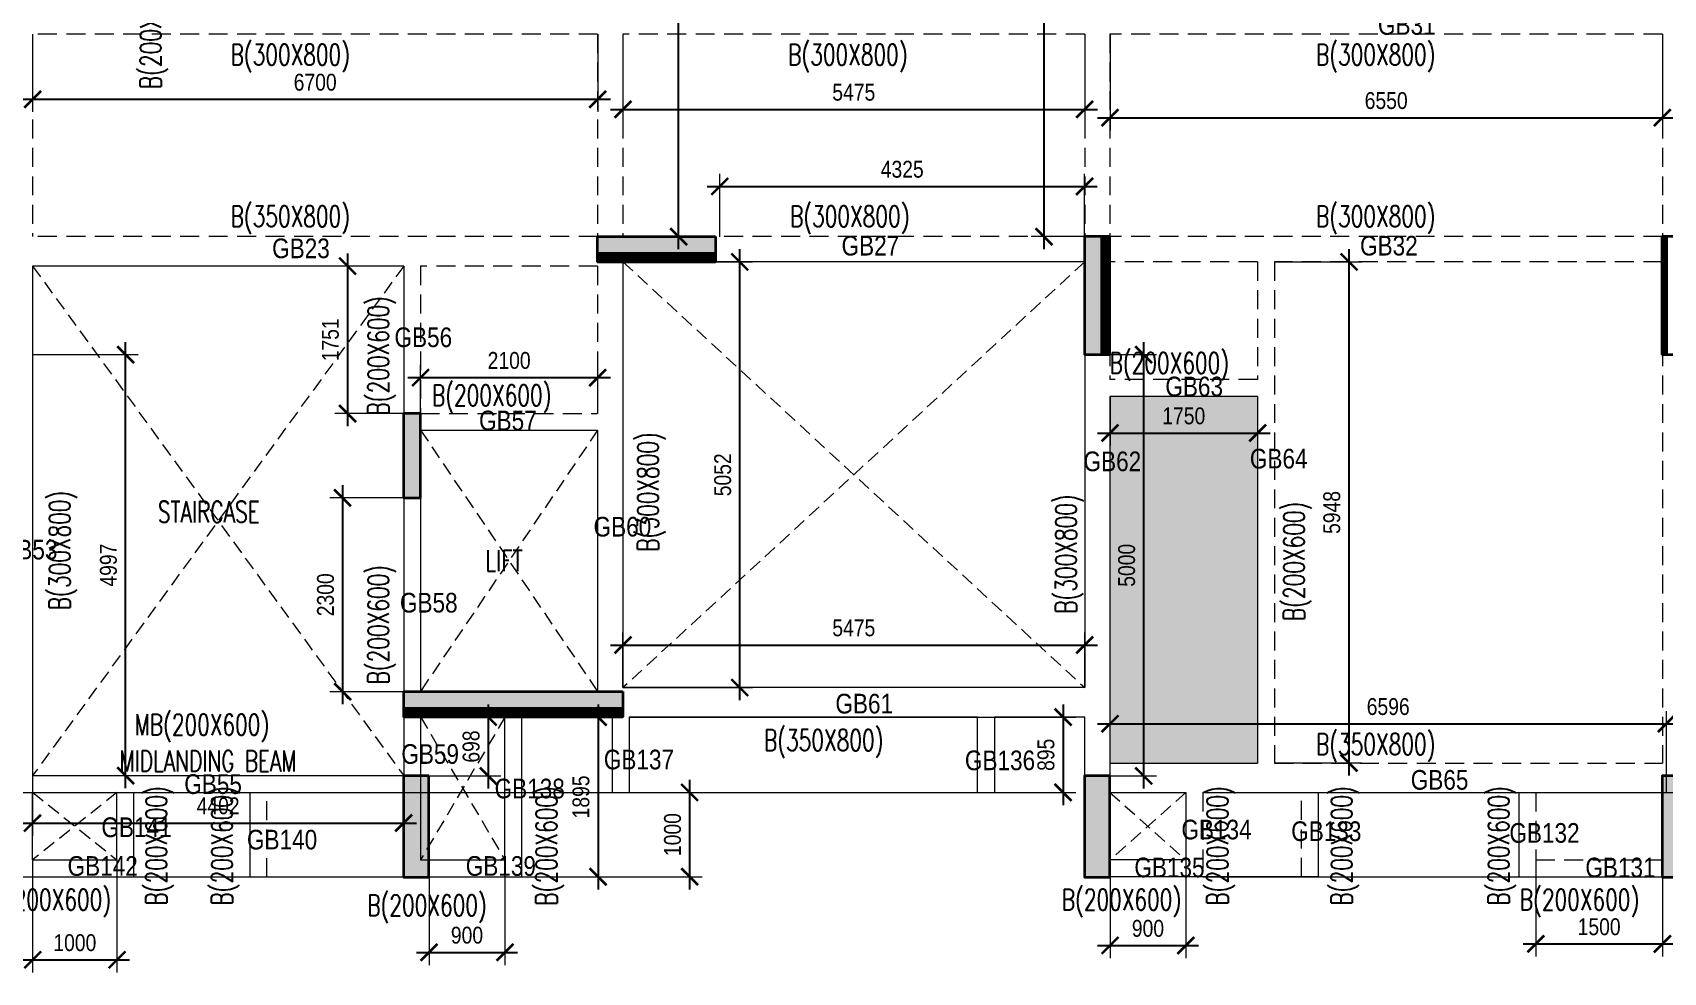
# Model space of a CAD drawing. Header units: millimetres. Extents: x -76 to 54602, y -47 to 25665.
# Drawn here: x 15864 to 35202, y 5029 to 16183 of the extents above; entities that cross this region are included whole.
import ezdxf

# ---------------------------------------------------------------- set-up
doc = ezdxf.new("R2010")
doc.units = ezdxf.units.MM
doc.linetypes.add('DASHED', pattern=[0.75, 0.5, -0.25])
doc.linetypes.add('HIDDEN', pattern=[9.525, 6.35, -3.175])
doc.layers.get('Defpoints').update_dxf_attribs({"color": 1})
for name, color, linetype, lineweight in [('S-BEAM-IDEN', 2, 'Continuous', 9), ('S-COL HATCH', 8, 'Continuous', 35), ('S-COLS', 6, 'Continuous', 35), ('S-SUNKEN HATCH', 9, 'Continuous', 35), ('S_FRAMES', 4, 'Continuous', 9), ('STR-CUTOUT', 1, 'Continuous', 13)]:
    doc.layers.add(name, color=color, linetype=linetype, lineweight=lineweight)
doc.styles.add('Dim.s & Anno.(Misc.)', font='ARIALN.TTF')
doc.styles.add('ROMANS', font='romans.shx', dxfattribs={"width": 0.75})
doc.dimstyles.new('A-GFC-100', dxfattribs={"dimscale": 100, "dimtxt": 2, "dimasz": 2, "dimexe": 1.5, "dimexo": 0, "dimgap": 1, "dimtad": 1, "dimdec": 0, "dimdsep": 46, "dimtxsty": 'Dim.s & Anno.(Misc.)', "dimblk": 'ARCHTICK', "dimcen": 0, "dimdle": 1.5, "dimclrd": 256, "dimclre": 8, "dimclrt": 6, "dimazin": 2, "dimtfac": 1, "dimtdec": 0, "dimtix": 1, "dimtmove": 2, "dimatfit": 3, "dimfxl": 1, "dimtolj": 1, "dimlwd": -1, "dimlwe": 9, "dimarcsym": 0})

# ---------------------------------------------------------------- blocks, each defined once
blk = doc.blocks.new('A$C16acb9dc')
at = {"layer": 'S-COL HATCH'}
h = blk.add_hatch(color=8, dxfattribs=at)
h.dxf.hatch_style = 1
h.paths.add_polyline_path([(20800, 7600), (20800, 7400), (22200, 7400), (22200, 7600)])
h = blk.add_hatch(color=8, dxfattribs=at)
h.dxf.hatch_style = 1
h.paths.add_polyline_path([(26775, 7600), (26575, 7600), (26575, 6200), (26775, 6200)])
h = blk.add_hatch(dxfattribs=at)
h.set_pattern_fill('ANSI31', color=8, scale=8)
h.set_pattern_definition([(45, (-512258.491, 51529.878), (-17.9605122, 17.9605122), [])])
h.paths.add_polyline_path([(26775, 6200), (26875, 6200), (26875, 7600), (26775, 7600)])
h = blk.add_hatch(dxfattribs=at)
h.set_pattern_fill('ANSI31', color=8, scale=8)
h.set_pattern_definition([(45, (-505925.804, 51529.878), (-17.9605122, 17.9605122), [])])
h.paths.add_polyline_path([(33426, 6200), (33476, 6200), (33476, 7600), (33426, 7600)])
h = blk.add_hatch(dxfattribs=at)
h.set_pattern_fill('ANSI31', color=8, scale=8, angle=-90)
h.set_pattern_definition([(315, (66129.657, 547224.291), (17.9605122, 17.9605122), [])])
h.paths.add_polyline_path([(20800, 7400), (20800, 7300), (22200, 7300), (22200, 7400)])
h = blk.add_hatch(color=8, dxfattribs=at)
h.dxf.hatch_style = 1
h.paths.add_polyline_path([(18701, 5500), (18501, 5500), (18501, 4500), (18701, 4500)])
h = blk.add_hatch(color=8, dxfattribs=at)
h.dxf.hatch_style = 1
h.paths.add_polyline_path([(18502, 2200), (18502, 2000), (21101, 2000), (21101, 2200)])
h = blk.add_hatch(dxfattribs=at)
h.set_pattern_fill('ANSI31', color=8, scale=8, angle=-90)
h.set_pattern_definition([(315, (63831.204, 541823.95), (17.9605122, 17.9605122), [])])
h.paths.add_polyline_path([(18501, 2000), (18501, 1900), (21101, 1900), (21101, 2000)])
h = blk.add_hatch(color=8, dxfattribs=at)
h.dxf.hatch_style = 1
h.paths.add_polyline_path([(18801, 1200), (18501, 1200), (18501, 0), (18801, 0)])
h = blk.add_hatch(color=8, dxfattribs=at)
h.dxf.hatch_style = 1
h.paths.add_polyline_path([(26875, 1200), (26575, 1200), (26575, 0), (26875, 0)])
h = blk.add_hatch(color=8, dxfattribs=at)
h.dxf.hatch_style = 1
h.paths.add_polyline_path([(33726, 1200), (33426, 1200), (33426, 0), (33726, 0)])
at = {"layer": 'S-COLS'}
for points in [[(22200, 7600), (22200, 7300), (20800, 7300), (20800, 7600)], [(26875, 7600), (26575, 7600), (26575, 6200), (26875, 6200)], [(26875, 7600), (26775, 7600), (26775, 6200), (26875, 6200)], [(33726, 7600), (33426, 7600), (33426, 6200), (33726, 6200)], [(33426, 7600), (33476, 7600), (33476, 6200), (33426, 6200)], [(22200, 7300), (22200, 7400), (20800, 7400), (20800, 7300)], [(18701, 5500), (18501, 5500), (18501, 4500), (18701, 4500)], [(21101, 2200), (21101, 1900), (18502, 1900), (18502, 2200)], [(21101, 1900), (21101, 2000), (18501, 2000), (18501, 1900)], [(18801, 1200), (18501, 1200), (18501, 0), (18801, 0)], [(26875, 1200), (26575, 1200), (26575, 0), (26875, 0)], [(33726, 1200), (33426, 1200), (33426, 0), (33726, 0)]]:
    blk.add_lwpolyline(points, close=True, dxfattribs=at)
blk = doc.blocks.new('_ArchTick')
at = {"color": 0, "linetype": 'ByBlock', "const_width": 0.15}
blk.add_lwpolyline([(-0.5, -0.5), (0.5, 0.5)], dxfattribs=at)
blk = doc.blocks.new('*D228')
at = {"color": 8, "lineweight": 9, "transparency": 16777216}
for p, q in [((15865, 16164), (15865, 15241)), ((22565, 16164), (22565, 15241))]:
    blk.add_line(p, q, dxfattribs=at)
at = {"transparency": 16777216}
blk.add_line((15715, 15391), (22715, 15391), dxfattribs=at)
at = {"layer": 'Defpoints', "color": 0, "transparency": 16777216}
for p in [(15865, 16164), (22565, 16164), (22565, 15391)]:
    blk.add_point(p, dxfattribs=at)
at = {"transparency": 16777216, "xscale": 200, "yscale": 200, "zscale": 200, "rotation": 180}
blk.add_blockref('_ArchTick', (15865, 15391), dxfattribs=at)
at = {"transparency": 16777216, "xscale": 200, "yscale": 200, "zscale": 200}
blk.add_blockref('_ArchTick', (22565, 15391), dxfattribs=at)
at = {"color": 6, "transparency": 16777216, "insert": (19215, 15593), "char_height": 200, "attachment_point": 5, "style": 'Dim.s & Anno.(Misc.)'}
blk.add_mtext('\\A1;6700', dxfattribs=at)
blk = doc.blocks.new('*D158')
at = {"transparency": 16777216}
blk.add_line((23525, 13612), (23525, 22112), dxfattribs=at)
at = {"color": 8, "lineweight": 9, "transparency": 16777216}
for p, q in [((22863, 21962), (23675, 21962)), ((22865, 13762), (23675, 13762))]:
    blk.add_line(p, q, dxfattribs=at)
at = {"layer": 'Defpoints', "color": 0, "transparency": 16777216}
for p in [(22863, 21962), (23525, 21962), (22865, 13762)]:
    blk.add_point(p, dxfattribs=at)
at = {"transparency": 16777216, "xscale": 200, "yscale": 200, "zscale": 200}
for p, rotation in [((23525, 21962), 90), ((23525, 13762), 270)]:
    blk.add_blockref('_ArchTick', p, dxfattribs=dict(at, rotation=rotation))
at = {"color": 6, "transparency": 16777216, "insert": (23323, 17862), "char_height": 200, "attachment_point": 5, "rotation": 90, "style": 'Dim.s & Anno.(Misc.)'}
blk.add_mtext('\\A1;8199', dxfattribs=at)
blk = doc.blocks.new('*D160')
at = {"transparency": 16777216}
blk.add_line((27857, 22112), (27857, 13612), dxfattribs=at)
at = {"color": 8, "lineweight": 9, "transparency": 16777216}
for p, q in [((28340, 21962), (27707, 21962)), ((28340, 13762), (27707, 13762))]:
    blk.add_line(p, q, dxfattribs=at)
at = {"layer": 'Defpoints', "color": 0, "transparency": 16777216}
for p in [(28340, 21962), (27857, 13762), (28340, 13762)]:
    blk.add_point(p, dxfattribs=at)
at = {"transparency": 16777216, "xscale": 200, "yscale": 200, "zscale": 200}
for p, rotation in [((27857, 21962), 90), ((27857, 13762), 270)]:
    blk.add_blockref('_ArchTick', p, dxfattribs=dict(at, rotation=rotation))
at = {"color": 6, "transparency": 16777216, "insert": (27655, 17862), "char_height": 200, "attachment_point": 5, "rotation": 90, "style": 'Dim.s & Anno.(Misc.)'}
blk.add_mtext('\\A1;8199', dxfattribs=at)
blk = doc.blocks.new('*D163')
at = {"color": 8, "lineweight": 9, "transparency": 16777216}
for p, q in [((22865, 16164), (22865, 15122)), ((28340, 16164), (28340, 15122))]:
    blk.add_line(p, q, dxfattribs=at)
at = {"transparency": 16777216}
blk.add_line((22715, 15272), (28490, 15272), dxfattribs=at)
at = {"layer": 'Defpoints', "color": 0, "transparency": 16777216}
for p in [(22865, 16164), (28340, 16164), (28340, 15272)]:
    blk.add_point(p, dxfattribs=at)
at = {"transparency": 16777216, "xscale": 200, "yscale": 200, "zscale": 200, "rotation": 180}
blk.add_blockref('_ArchTick', (22865, 15272), dxfattribs=at)
at = {"transparency": 16777216, "xscale": 200, "yscale": 200, "zscale": 200}
blk.add_blockref('_ArchTick', (28340, 15272), dxfattribs=at)
at = {"color": 6, "transparency": 16777216, "insert": (25602, 15474), "char_height": 200, "attachment_point": 5, "style": 'Dim.s & Anno.(Misc.)'}
blk.add_mtext('\\A1;5475', dxfattribs=at)
blk = doc.blocks.new('*D164')
at = {"color": 8, "lineweight": 9, "transparency": 16777216}
for p, q in [((28640, 16164), (28640, 15023)), ((35190, 16164), (35190, 15023))]:
    blk.add_line(p, q, dxfattribs=at)
at = {"transparency": 16777216}
blk.add_line((28490, 15173), (35340, 15173), dxfattribs=at)
at = {"layer": 'Defpoints', "color": 0, "transparency": 16777216}
for p in [(28640, 16164), (35190, 16164), (35190, 15173)]:
    blk.add_point(p, dxfattribs=at)
at = {"transparency": 16777216, "xscale": 200, "yscale": 200, "zscale": 200, "rotation": 180}
blk.add_blockref('_ArchTick', (28640, 15173), dxfattribs=at)
at = {"transparency": 16777216, "xscale": 200, "yscale": 200, "zscale": 200}
blk.add_blockref('_ArchTick', (35190, 15173), dxfattribs=at)
at = {"color": 6, "transparency": 16777216, "insert": (31915, 15375), "char_height": 200, "attachment_point": 5, "style": 'Dim.s & Anno.(Misc.)'}
blk.add_mtext('\\A1;6550', dxfattribs=at)
blk = doc.blocks.new('*D179')
at = {"color": 8, "lineweight": 9, "transparency": 16777216}
for p, q in [((7405, 7165), (23805, 7165)), ((7405, 6165), (23805, 6165))]:
    blk.add_line(p, q, dxfattribs=at)
at = {"transparency": 16777216}
blk.add_line((23655, 7315), (23655, 6015), dxfattribs=at)
at = {"layer": 'Defpoints', "color": 0, "transparency": 16777216}
for p in [(7405, 7165), (7405, 6165), (23655, 6165)]:
    blk.add_point(p, dxfattribs=at)
at = {"transparency": 16777216, "xscale": 200, "yscale": 200, "zscale": 200}
for p, rotation in [((23655, 7165), 90), ((23655, 6165), 270)]:
    blk.add_blockref('_ArchTick', p, dxfattribs=dict(at, rotation=rotation))
at = {"color": 6, "transparency": 16777216, "insert": (23453, 6665), "char_height": 200, "attachment_point": 5, "rotation": 90, "style": 'Dim.s & Anno.(Misc.)'}
blk.add_mtext('\\A1;1000', dxfattribs=at)
blk = doc.blocks.new('*D183')
at = {"color": 8, "lineweight": 9, "transparency": 16777216}
for p, q in [((15865, 6365), (15865, 5029)), ((16865, 6365), (16865, 5029))]:
    blk.add_line(p, q, dxfattribs=at)
at = {"transparency": 16777216}
blk.add_line((15715, 5179), (17015, 5179), dxfattribs=at)
at = {"layer": 'Defpoints', "color": 0, "transparency": 16777216}
for p in [(15865, 6365), (16865, 6365), (16865, 5179)]:
    blk.add_point(p, dxfattribs=at)
at = {"transparency": 16777216, "xscale": 200, "yscale": 200, "zscale": 200, "rotation": 180}
blk.add_blockref('_ArchTick', (15865, 5179), dxfattribs=at)
at = {"transparency": 16777216, "xscale": 200, "yscale": 200, "zscale": 200}
blk.add_blockref('_ArchTick', (16865, 5179), dxfattribs=at)
at = {"color": 6, "transparency": 16777216, "insert": (16365, 5381), "char_height": 200, "attachment_point": 5, "style": 'Dim.s & Anno.(Misc.)'}
blk.add_mtext('\\A1;1000', dxfattribs=at)
blk = doc.blocks.new('*D184')
at = {"color": 8, "lineweight": 9, "transparency": 16777216}
for p, q in [((20565, 6364), (20565, 5117)), ((21465, 6364), (21465, 5117))]:
    blk.add_line(p, q, dxfattribs=at)
at = {"transparency": 16777216}
blk.add_line((20415, 5267), (21615, 5267), dxfattribs=at)
at = {"layer": 'Defpoints', "color": 0, "transparency": 16777216}
for p in [(20565, 6364), (21465, 6364), (21465, 5267)]:
    blk.add_point(p, dxfattribs=at)
at = {"transparency": 16777216, "xscale": 200, "yscale": 200, "zscale": 200, "rotation": 180}
blk.add_blockref('_ArchTick', (20565, 5267), dxfattribs=at)
at = {"transparency": 16777216, "xscale": 200, "yscale": 200, "zscale": 200}
blk.add_blockref('_ArchTick', (21465, 5267), dxfattribs=at)
at = {"color": 6, "transparency": 16777216, "insert": (21015, 5470), "char_height": 200, "attachment_point": 5, "style": 'Dim.s & Anno.(Misc.)'}
blk.add_mtext('\\A1;900', dxfattribs=at)
blk = doc.blocks.new('*D185')
at = {"transparency": 16777216}
blk.add_line((22569, 8209), (22569, 6014), dxfattribs=at)
at = {"color": 8, "lineweight": 9, "transparency": 16777216}
for p, q in [((21665, 8059), (22719, 8059)), ((21665, 6164), (22719, 6164))]:
    blk.add_line(p, q, dxfattribs=at)
at = {"layer": 'Defpoints', "color": 0, "transparency": 16777216}
for p in [(21665, 8059), (21665, 6164), (22569, 6164)]:
    blk.add_point(p, dxfattribs=at)
at = {"transparency": 16777216, "xscale": 200, "yscale": 200, "zscale": 200}
for p, rotation in [((22569, 8059), 90), ((22569, 6164), 270)]:
    blk.add_blockref('_ArchTick', p, dxfattribs=dict(at, rotation=rotation))
at = {"color": 6, "transparency": 16777216, "insert": (22367, 7112), "char_height": 200, "attachment_point": 5, "rotation": 90, "style": 'Dim.s & Anno.(Misc.)'}
blk.add_mtext('\\A1;1895', dxfattribs=at)
blk = doc.blocks.new('*D186')
at = {"transparency": 16777216}
blk.add_line((21268, 8209), (21268, 7211), dxfattribs=at)
at = {"color": 8, "lineweight": 9, "transparency": 16777216}
for p, q in [((20465, 8059), (21418, 8059)), ((20465, 7361), (21418, 7361))]:
    blk.add_line(p, q, dxfattribs=at)
at = {"layer": 'Defpoints', "color": 0, "transparency": 16777216}
for p in [(20465, 8059), (20465, 7361), (21268, 7361)]:
    blk.add_point(p, dxfattribs=at)
at = {"transparency": 16777216, "xscale": 200, "yscale": 200, "zscale": 200}
for p, rotation in [((21268, 8059), 90), ((21268, 7361), 270)]:
    blk.add_blockref('_ArchTick', p, dxfattribs=dict(at, rotation=rotation))
at = {"color": 6, "transparency": 16777216, "insert": (21065, 7710), "char_height": 200, "attachment_point": 5, "rotation": 90, "style": 'Dim.s & Anno.(Misc.)'}
blk.add_mtext('\\A1;698', dxfattribs=at)
blk = doc.blocks.new('*D187')
at = {"transparency": 16777216}
blk.add_line((28083, 8209), (28083, 7015), dxfattribs=at)
at = {"color": 8, "lineweight": 9, "transparency": 16777216}
for p, q in [((22940, 8059), (28233, 8059)), ((22940, 7165), (28233, 7165))]:
    blk.add_line(p, q, dxfattribs=at)
at = {"layer": 'Defpoints', "color": 0, "transparency": 16777216}
for p in [(22940, 8059), (22940, 7165), (28083, 7165)]:
    blk.add_point(p, dxfattribs=at)
at = {"transparency": 16777216, "xscale": 200, "yscale": 200, "zscale": 200}
for p, rotation in [((28083, 8059), 90), ((28083, 7165), 270)]:
    blk.add_blockref('_ArchTick', p, dxfattribs=dict(at, rotation=rotation))
at = {"color": 6, "transparency": 16777216, "insert": (27881, 7612), "char_height": 200, "attachment_point": 5, "rotation": 90, "style": 'Dim.s & Anno.(Misc.)'}
blk.add_mtext('\\A1;895', dxfattribs=at)
blk = doc.blocks.new('*D188')
at = {"color": 8, "lineweight": 9, "transparency": 16777216}
for p, q in [((29740, 7165), (48904, 7165)), ((29740, 6163), (48904, 6163))]:
    blk.add_line(p, q, dxfattribs=at)
at = {"transparency": 16777216}
blk.add_line((48754, 7315), (48754, 6013), dxfattribs=at)
at = {"layer": 'Defpoints', "color": 0, "transparency": 16777216}
for p in [(29740, 7165), (29740, 6163), (48754, 6163)]:
    blk.add_point(p, dxfattribs=at)
at = {"transparency": 16777216, "xscale": 200, "yscale": 200, "zscale": 200}
for p, rotation in [((48754, 7165), 90), ((48754, 6163), 270)]:
    blk.add_blockref('_ArchTick', p, dxfattribs=dict(at, rotation=rotation))
at = {"color": 6, "transparency": 16777216, "insert": (48552, 6664), "char_height": 200, "attachment_point": 5, "rotation": 90, "style": 'Dim.s & Anno.(Misc.)'}
blk.add_mtext('\\A1;1001', dxfattribs=at)
blk = doc.blocks.new('*D189')
at = {"color": 8, "lineweight": 9, "transparency": 16777216}
for p, q in [((28640, 6363), (28640, 5199)), ((29540, 6363), (29540, 5199))]:
    blk.add_line(p, q, dxfattribs=at)
at = {"transparency": 16777216}
blk.add_line((28490, 5349), (29690, 5349), dxfattribs=at)
at = {"layer": 'Defpoints', "color": 0, "transparency": 16777216}
for p in [(28640, 6363), (29540, 6363), (29540, 5349)]:
    blk.add_point(p, dxfattribs=at)
at = {"transparency": 16777216, "xscale": 200, "yscale": 200, "zscale": 200, "rotation": 180}
blk.add_blockref('_ArchTick', (28640, 5349), dxfattribs=at)
at = {"transparency": 16777216, "xscale": 200, "yscale": 200, "zscale": 200}
blk.add_blockref('_ArchTick', (29540, 5349), dxfattribs=at)
at = {"color": 6, "transparency": 16777216, "insert": (29090, 5551), "char_height": 200, "attachment_point": 5, "style": 'Dim.s & Anno.(Misc.)'}
blk.add_mtext('\\A1;900', dxfattribs=at)
blk = doc.blocks.new('*D190')
at = {"color": 8, "lineweight": 9, "transparency": 16777216}
for p, q in [((33690, 6365), (33690, 5218)), ((35190, 6365), (35190, 5218))]:
    blk.add_line(p, q, dxfattribs=at)
at = {"transparency": 16777216}
blk.add_line((33540, 5368), (35340, 5368), dxfattribs=at)
at = {"layer": 'Defpoints', "color": 0, "transparency": 16777216}
for p in [(33690, 6365), (35190, 6365), (35190, 5368)]:
    blk.add_point(p, dxfattribs=at)
at = {"transparency": 16777216, "xscale": 200, "yscale": 200, "zscale": 200, "rotation": 180}
blk.add_blockref('_ArchTick', (33690, 5368), dxfattribs=at)
at = {"transparency": 16777216, "xscale": 200, "yscale": 200, "zscale": 200}
blk.add_blockref('_ArchTick', (35190, 5368), dxfattribs=at)
at = {"color": 6, "transparency": 16777216, "insert": (34440, 5570), "char_height": 200, "attachment_point": 5, "style": 'Dim.s & Anno.(Misc.)'}
blk.add_mtext('\\A1;1500', dxfattribs=at)
blk = doc.blocks.new('*D250')
at = {"transparency": 16777216}
blk.add_line((16967, 7215), (16967, 12511), dxfattribs=at)
at = {"color": 8, "lineweight": 9, "transparency": 16777216}
for p, q in [((15864, 12361), (17117, 12361)), ((15865, 7365), (17117, 7365))]:
    blk.add_line(p, q, dxfattribs=at)
at = {"layer": 'Defpoints', "color": 0, "transparency": 16777216}
for p in [(15864, 12361), (16967, 12361), (15865, 7365)]:
    blk.add_point(p, dxfattribs=at)
at = {"transparency": 16777216, "xscale": 200, "yscale": 200, "zscale": 200}
for p, rotation in [((16967, 12361), 90), ((16967, 7365), 270)]:
    blk.add_blockref('_ArchTick', p, dxfattribs=dict(at, rotation=rotation))
at = {"color": 6, "transparency": 16777216, "insert": (16764, 9863), "char_height": 200, "attachment_point": 5, "rotation": 90, "style": 'Dim.s & Anno.(Misc.)'}
blk.add_mtext('\\A1;4997', dxfattribs=at)
blk = doc.blocks.new('*D251')
at = {"transparency": 16777216}
blk.add_line((19599, 13562), (19599, 11511), dxfattribs=at)
at = {"color": 8, "lineweight": 9, "transparency": 16777216}
for p, q in [((20265, 13412), (19449, 13412)), ((20265, 11661), (19449, 11661))]:
    blk.add_line(p, q, dxfattribs=at)
at = {"layer": 'Defpoints', "color": 0, "transparency": 16777216}
for p in [(20265, 13412), (19599, 11661), (20265, 11661)]:
    blk.add_point(p, dxfattribs=at)
at = {"transparency": 16777216, "xscale": 200, "yscale": 200, "zscale": 200}
for p, rotation in [((19599, 13412), 90), ((19599, 11661), 270)]:
    blk.add_blockref('_ArchTick', p, dxfattribs=dict(at, rotation=rotation))
at = {"color": 6, "transparency": 16777216, "insert": (19396, 12537), "char_height": 200, "attachment_point": 5, "rotation": 90, "style": 'Dim.s & Anno.(Misc.)'}
blk.add_mtext('\\A1;1751', dxfattribs=at)
blk = doc.blocks.new('*D142')
at = {"color": 8, "lineweight": 9, "transparency": 16777216}
for p, q in [((20263, 10661), (19390, 10661)), ((20263, 8361), (19390, 8361))]:
    blk.add_line(p, q, dxfattribs=at)
at = {"transparency": 16777216}
blk.add_line((19540, 10811), (19540, 8211), dxfattribs=at)
at = {"layer": 'Defpoints', "color": 0, "transparency": 16777216}
for p in [(20263, 10661), (19540, 8361), (20263, 8361)]:
    blk.add_point(p, dxfattribs=at)
at = {"transparency": 16777216, "xscale": 200, "yscale": 200, "zscale": 200}
for p, rotation in [((19540, 10661), 90), ((19540, 8361), 270)]:
    blk.add_blockref('_ArchTick', p, dxfattribs=dict(at, rotation=rotation))
at = {"color": 6, "transparency": 16777216, "insert": (19338, 9511), "char_height": 200, "attachment_point": 5, "rotation": 90, "style": 'Dim.s & Anno.(Misc.)'}
blk.add_mtext('\\A1;2300', dxfattribs=at)
blk = doc.blocks.new('*D252')
at = {"transparency": 16777216}
blk.add_line((22715, 8915), (28490, 8915), dxfattribs=at)
at = {"color": 8, "lineweight": 9, "transparency": 16777216}
for p, q in [((22865, 8409), (22865, 9065)), ((28340, 8409), (28340, 9065))]:
    blk.add_line(p, q, dxfattribs=at)
at = {"layer": 'Defpoints', "color": 0, "transparency": 16777216}
for p in [(28340, 8915), (22865, 8409), (28340, 8409)]:
    blk.add_point(p, dxfattribs=at)
at = {"transparency": 16777216, "xscale": 200, "yscale": 200, "zscale": 200, "rotation": 180}
blk.add_blockref('_ArchTick', (22865, 8915), dxfattribs=at)
at = {"transparency": 16777216, "xscale": 200, "yscale": 200, "zscale": 200}
blk.add_blockref('_ArchTick', (28340, 8915), dxfattribs=at)
at = {"color": 6, "transparency": 16777216, "insert": (25602, 9117), "char_height": 200, "attachment_point": 5, "style": 'Dim.s & Anno.(Misc.)'}
blk.add_mtext('\\A1;5475', dxfattribs=at)
blk = doc.blocks.new('*D253')
at = {"transparency": 16777216}
blk.add_line((24250, 8259), (24250, 13611), dxfattribs=at)
at = {"color": 8, "lineweight": 9, "transparency": 16777216}
for p, q in [((22866, 13461), (24400, 13461)), ((22865, 8409), (24400, 8409))]:
    blk.add_line(p, q, dxfattribs=at)
at = {"layer": 'Defpoints', "color": 0, "transparency": 16777216}
for p in [(22866, 13461), (24250, 13461), (22865, 8409)]:
    blk.add_point(p, dxfattribs=at)
at = {"transparency": 16777216, "xscale": 200, "yscale": 200, "zscale": 200}
for p, rotation in [((24250, 13461), 90), ((24250, 8409), 270)]:
    blk.add_blockref('_ArchTick', p, dxfattribs=dict(at, rotation=rotation))
at = {"color": 6, "transparency": 16777216, "insert": (24048, 10935), "char_height": 200, "attachment_point": 5, "rotation": 90, "style": 'Dim.s & Anno.(Misc.)'}
blk.add_mtext('\\A1;5052', dxfattribs=at)
blk = doc.blocks.new('*D254')
at = {"color": 8, "lineweight": 9, "transparency": 16777216}
for p, q in [((20465, 11661), (20465, 12239)), ((22565, 11664), (22565, 12239))]:
    blk.add_line(p, q, dxfattribs=at)
at = {"transparency": 16777216}
blk.add_line((20315, 12089), (22715, 12089), dxfattribs=at)
at = {"layer": 'Defpoints', "color": 0, "transparency": 16777216}
for p in [(22565, 12089), (20465, 11661), (22565, 11664)]:
    blk.add_point(p, dxfattribs=at)
at = {"transparency": 16777216, "xscale": 200, "yscale": 200, "zscale": 200, "rotation": 180}
blk.add_blockref('_ArchTick', (20465, 12089), dxfattribs=at)
at = {"transparency": 16777216, "xscale": 200, "yscale": 200, "zscale": 200}
blk.add_blockref('_ArchTick', (22565, 12089), dxfattribs=at)
at = {"color": 6, "transparency": 16777216, "insert": (21515, 12291), "char_height": 200, "attachment_point": 5, "style": 'Dim.s & Anno.(Misc.)'}
blk.add_mtext('\\A1;2100', dxfattribs=at)
blk = doc.blocks.new('*D255')
at = {"transparency": 16777216}
blk.add_line((29040, 7211), (29040, 12511), dxfattribs=at)
at = {"color": 8, "lineweight": 9, "transparency": 16777216}
for p, q in [((28340, 12361), (29190, 12361)), ((28336, 7361), (29190, 7361))]:
    blk.add_line(p, q, dxfattribs=at)
at = {"layer": 'Defpoints', "color": 0, "transparency": 16777216}
for p in [(28340, 12361), (29040, 12361), (28336, 7361)]:
    blk.add_point(p, dxfattribs=at)
at = {"transparency": 16777216, "xscale": 200, "yscale": 200, "zscale": 200}
for p, rotation in [((29040, 12361), 90), ((29040, 7361), 270)]:
    blk.add_blockref('_ArchTick', p, dxfattribs=dict(at, rotation=rotation))
at = {"color": 6, "transparency": 16777216, "insert": (28838, 9861), "char_height": 200, "attachment_point": 5, "rotation": 90, "style": 'Dim.s & Anno.(Misc.)'}
blk.add_mtext('\\A1;5000', dxfattribs=at)
blk = doc.blocks.new('*D256')
at = {"color": 8, "lineweight": 9, "transparency": 16777216}
for p, q in [((28640, 11864), (28640, 11281)), ((30390, 11864), (30390, 11281))]:
    blk.add_line(p, q, dxfattribs=at)
at = {"transparency": 16777216}
blk.add_line((28490, 11431), (30540, 11431), dxfattribs=at)
at = {"layer": 'Defpoints', "color": 0, "transparency": 16777216}
for p in [(28640, 11864), (30390, 11864), (30390, 11431)]:
    blk.add_point(p, dxfattribs=at)
at = {"transparency": 16777216, "xscale": 200, "yscale": 200, "zscale": 200, "rotation": 180}
blk.add_blockref('_ArchTick', (28640, 11431), dxfattribs=at)
at = {"transparency": 16777216, "xscale": 200, "yscale": 200, "zscale": 200}
blk.add_blockref('_ArchTick', (30390, 11431), dxfattribs=at)
at = {"color": 6, "transparency": 16777216, "insert": (29515, 11633), "char_height": 200, "attachment_point": 5, "style": 'Dim.s & Anno.(Misc.)'}
blk.add_mtext('\\A1;1750', dxfattribs=at)
blk = doc.blocks.new('*D257')
at = {"transparency": 16777216}
blk.add_line((31474, 13612), (31474, 7365), dxfattribs=at)
at = {"color": 8, "lineweight": 9, "transparency": 16777216}
for p, q in [((30590, 13462), (31624, 13462)), ((30590, 7515), (31624, 7515))]:
    blk.add_line(p, q, dxfattribs=at)
at = {"layer": 'Defpoints', "color": 0, "transparency": 16777216}
for p in [(30590, 13462), (30590, 7515), (31474, 7515)]:
    blk.add_point(p, dxfattribs=at)
at = {"transparency": 16777216, "xscale": 200, "yscale": 200, "zscale": 200}
for p, rotation in [((31474, 13462), 90), ((31474, 7515), 270)]:
    blk.add_blockref('_ArchTick', p, dxfattribs=dict(at, rotation=rotation))
at = {"color": 6, "transparency": 16777216, "insert": (31271, 10488), "char_height": 200, "attachment_point": 5, "rotation": 90, "style": 'Dim.s & Anno.(Misc.)'}
blk.add_mtext('\\A1;5948', dxfattribs=at)
blk = doc.blocks.new('*D258')
at = {"color": 8, "lineweight": 9, "transparency": 16777216}
for p, q in [((28641, 7165), (28641, 8131)), ((35237, 7165), (35237, 8131))]:
    blk.add_line(p, q, dxfattribs=at)
at = {"transparency": 16777216}
blk.add_line((28491, 7981), (35387, 7981), dxfattribs=at)
at = {"layer": 'Defpoints', "color": 0, "transparency": 16777216}
for p in [(35237, 7981), (28641, 7165), (35237, 7165)]:
    blk.add_point(p, dxfattribs=at)
at = {"transparency": 16777216, "xscale": 200, "yscale": 200, "zscale": 200, "rotation": 180}
blk.add_blockref('_ArchTick', (28641, 7981), dxfattribs=at)
at = {"transparency": 16777216, "xscale": 200, "yscale": 200, "zscale": 200}
blk.add_blockref('_ArchTick', (35237, 7981), dxfattribs=at)
at = {"color": 6, "transparency": 16777216, "insert": (31939, 8183), "char_height": 200, "attachment_point": 5, "style": 'Dim.s & Anno.(Misc.)'}
blk.add_mtext('\\A1;6596', dxfattribs=at)
blk = doc.blocks.new('*D144')
at = {"color": 8, "lineweight": 9, "transparency": 16777216}
for p, q in [((24013, 13761), (24013, 14508)), ((28338, 13755), (28338, 14508))]:
    blk.add_line(p, q, dxfattribs=at)
at = {"transparency": 16777216}
blk.add_line((23863, 14358), (28488, 14358), dxfattribs=at)
at = {"layer": 'Defpoints', "color": 0, "transparency": 16777216}
for p in [(28338, 14358), (24013, 13761, 0), (28338, 13755)]:
    blk.add_point(p, dxfattribs=at)
at = {"transparency": 16777216, "xscale": 200, "yscale": 200, "zscale": 200, "rotation": 180}
blk.add_blockref('_ArchTick', (24013, 14358), dxfattribs=at)
at = {"transparency": 16777216, "xscale": 200, "yscale": 200, "zscale": 200}
blk.add_blockref('_ArchTick', (28338, 14358), dxfattribs=at)
at = {"color": 6, "transparency": 16777216, "insert": (26176, 14560), "char_height": 200, "attachment_point": 5, "style": 'Dim.s & Anno.(Misc.)'}
blk.add_mtext('\\A1;4325', dxfattribs=at)
blk = doc.blocks.new('*D269')
at = {"color": 8, "lineweight": 9, "transparency": 16777216}
for p, q in [((15863, 7361), (15863, 6652)), ((20265, 7365), (20265, 6652))]:
    blk.add_line(p, q, dxfattribs=at)
at = {"transparency": 16777216}
blk.add_line((15713, 6802), (20415, 6802), dxfattribs=at)
at = {"layer": 'Defpoints', "color": 0, "transparency": 16777216}
for p in [(15863, 7361), (20265, 7365), (20265, 6802)]:
    blk.add_point(p, dxfattribs=at)
at = {"transparency": 16777216, "xscale": 200, "yscale": 200, "zscale": 200, "rotation": 180}
blk.add_blockref('_ArchTick', (15863, 6802), dxfattribs=at)
at = {"transparency": 16777216, "xscale": 200, "yscale": 200, "zscale": 200}
blk.add_blockref('_ArchTick', (20265, 6802), dxfattribs=at)
at = {"color": 6, "transparency": 16777216, "insert": (18064, 7005), "char_height": 200, "attachment_point": 5, "style": 'Dim.s & Anno.(Misc.)'}
blk.add_mtext('\\A1;4402', dxfattribs=at)

msp = doc.modelspace()

# ---------------------------------------------------------------- hatches: boundary and pattern name
at = {"layer": 'S-SUNKEN HATCH'}
h = msp.add_hatch(dxfattribs=at)
h.set_pattern_fill('CROSS', color=256, scale=25)
h.set_pattern_definition([(0, (-615236.7, -76521.01), (158.75, 158.75), [79.375, -238.125]), (90, (-615197.02, -76560.7), (-158.75, 158.75), [79.375, -238.125])])
h.paths.add_polyline_path([(8915.7, 13464.5), (8915.7, 7516.5), (8915.7, 7516.5), (8914.7, 7514.5), (11314.6, 7514.5), (11315.7, 13464.5)])
h.paths.add_polyline_path([(28640.6, 11866.6), (28640.6, 7516.5), (28640.7, 7516.5), (28640.7, 7514.5), (30390.7, 7514.5), (30390.7, 11866.6)])
h.paths.add_polyline_path([(30390.8, 21716.6), (28640.7, 21716.6), (28640.7, 21616.8), (28640.6, 18066.6), (30390.8, 18066.6)])

# ---------------------------------------------------------------- linework, layer by layer
at = {"layer": 'S_FRAMES', "linetype": 'DASHED', "ltscale": 450}
for p, q in [((15864.7, 16164.5), (15864.7, 13762.4)), ((22564.6, 16164.5), (15864.7, 16164.5)), ((22564.6, 16164.5), (22564.6, 13762.4)), ((22864.6, 16164.5), (22864.6, 13762.4)), ((28339.6, 16164.5), (22864.6, 16164.5)), ((28339.6, 16164.5), (28339.6, 13762.4)), ((28639.6, 16164.5), (28639.6, 13762.4)), ((35189.6, 16164.5), (28639.6, 16164.5)), ((35189.6, 16164.5), (35189.6, 13762.4)), ((22564.6, 13762.4), (15864.7, 13762.4)), ((28339.6, 13762.4), (22864.6, 13762.4)), ((35189.6, 13762.4), (28639.6, 13762.4)), ((22564.6, 13412.4), (20464.6, 13412.4)), ((20464.6, 13412.4), (20464.6, 11664.4)), ((22564.6, 13412.4), (22564.6, 11664.4)), ((28639.6, 13462.4), (28639.6, 12064.5)), ((30389.7, 13462.4), (28639.6, 13462.4)), ((30389.7, 13462.4), (30389.7, 12064.5)), ((35189.6, 13462.4), (30589.7, 13462.4)), ((30589.7, 13462.4), (30589.7, 7514.5)), ((35189.6, 13462.4), (35189.6, 7514.5)), ((30389.7, 12064.5), (28639.6, 12064.5)), ((20464.6, 11664.4), (22564.6, 11664.4)), ((30589.7, 7514.5), (35189.6, 7514.5)), ((18641.3, 7164.5), (20264.6, 7164.5)), ((18641.3, 6160.9), (18641.3, 7164.5)), ((29739.7, 7164.5), (30910.2, 7164.5)), ((29739.7, 7164.5), (29739.7, 6163.5)), ((30910.2, 6164.2), (30910.2, 7164.5)), ((33689.7, 7164.5), (35189.7, 7164.5)), ((35189.7, 6364.5), (35189.7, 7164.5))]:
    msp.add_line(p, q, dxfattribs=at)
at = {"layer": 'S_FRAMES'}
for p, q in [((15864.7, 13412.4), (15864.7, 7364.5)), ((20264.6, 13412.4), (15864.7, 13412.4)), ((20264.6, 13412.4), (20264.6, 7364.5)), ((22864.6, 13462.4), (22864.6, 8409.2)), ((28339.6, 13462.4), (22864.6, 13462.4)), ((28339.6, 13462.4), (28339.6, 8409.2)), ((28639.6, 11864.5), (28639.6, 7514.5)), ((30389.7, 11864.5), (28639.6, 11864.5)), ((30389.7, 11864.5), (30389.7, 7514.5)), ((20464.6, 11464.4), (20464.6, 8361)), ((20464.6, 11464.4), (22564.6, 11464.4)), ((22564.6, 11464.4), (22564.6, 8361)), ((22564.6, 8361), (20464.6, 8361)), ((28339.6, 8409.2), (22864.6, 8409.2)), ((21464.6, 6364.4), (21464.6, 8059.2)), ((21664.6, 6164.4), (21664.6, 8059.2)), ((22740.1, 8059.2), (21664.6, 8059.2)), ((27070.1, 8059.2), (22940.1, 8059.2)), ((28339.6, 8059.2), (27270.1, 8059.2)), ((28339.6, 6163.5), (28339.6, 8059.2)), ((15864.7, 7364.5), (20264.6, 7364.5)), ((28639.6, 7514.5), (30389.7, 7514.5)), ((15864.6, 7164.5), (16864.6, 7164.5)), ((15864.6, 6364.5), (15864.6, 7164.5)), ((17064.6, 7164.5), (18441.3, 7164.5)), ((20264.6, 7164.5), (20264.6, 6164.4)), ((28639.6, 7164.5), (29539.7, 7164.5)), ((28639.6, 6363.5), (28639.6, 7164.5)), ((31110.2, 7164.5), (33489.7, 7164.5)), ((31110.2, 7164.5), (31110.2, 6163.5)), ((15864.6, 6164.5), (15864.6, 6164.5)), ((18441.3, 6164.4), (21664.6, 6164.4)), ((21664.6, 6164.4), (21664.6, 6164.4)), ((28339.6, 6163.4), (28339.6, 6163.5)), ((31110.2, 6163.5), (28339.6, 6163.5))]:
    msp.add_line(p, q, dxfattribs=at)
at = {"layer": 'S_FRAMES', "linetype": 'Continuous', "ltscale": 450}
msp.add_line((18441.3, 7164.5), (18441.3, 6164.4), dxfattribs=at)
at = {"layer": 'S_FRAMES'}
for points in [[(21464.6, 8059.2), (20464.6, 8059.2), (20464.6, 6364.4), (21464.6, 6364.4)], [(22940.1, 8059.2), (22940.1, 7158.6), (22740.1, 7158.6), (22740.1, 8059.2)], [(27270.1, 8059.2), (27270.1, 7158.6), (27070.1, 7158.6), (27070.1, 8059.2)], [(12839.7, 7164.5), (12839.7, 6164.5), (17064.6, 6164.5), (17064.6, 7164.5)], [(15864.6, 6364.5), (16864.6, 6364.5), (16864.6, 7164.5)], [(29539.7, 7164.5), (29539.7, 6363.5), (28639.6, 6363.5)], [(33489.7, 7164.5), (33489.7, 6164.5), (37189.6, 6164.5), (37189.6, 7164.5)]]:
    msp.add_lwpolyline(points, dxfattribs=at)
at = {"layer": 'S_FRAMES', "linetype": 'DASHED', "ltscale": 450}
msp.add_lwpolyline([(33689.7, 7164.5), (33689.7, 6364.5), (35189.7, 6364.5)], dxfattribs=at)
at = {"layer": 'STR-CUTOUT', "color": 1, "linetype": 'HIDDEN', "ltscale": 25}
for p, q in [((20264.7, 13412.4), (15864.7, 7364.5)), ((15864.7, 13412.4), (20264.7, 7364.5)), ((28339.7, 13462.4), (22864.8, 8409.2)), ((22864.8, 13462.4), (28339.7, 8409.2)), ((22564.7, 11464.4), (20464.7, 8366.8)), ((20464.7, 11464.4), (22564.7, 8361)), ((20464.7, 8061.3), (21464.7, 6364.4)), ((21464.7, 8059.2), (20464.7, 6364.4)), ((15864.7, 7166.6), (16864.7, 6364.5)), ((16864.7, 7164.5), (15864.7, 6364.5)), ((28639.8, 7165.6), (29539.7, 6363.5)), ((29539.7, 7163.5), (28639.8, 6363.5))]:
    msp.add_line(p, q, dxfattribs=at)

# ---------------------------------------------------------------- block references
msp.add_blockref('A$C16acb9dc', (1763.1, 6161.3))

# ---------------------------------------------------------------- texts
at = {"style": 'Dim.s & Anno.(Misc.)'}
for s, p in [('GB31', (31817.2, 16157)), ('GB23', (18704.6, 13505.9)), ('GB27', (25456.6, 13537.6)), ('GB32', (31604.8, 13537.6)), ('GB56', (20155.5, 12450.3)), ('GB63', (29296.2, 11866.1)), ('GB57', (21158, 11462.1)), ('GB64', (30298.6, 11010)), ('GB62', (28326.2, 10977.7)), ('GB60', (22516, 10202.2)), ('GB53', (15475, 9930.5)), ('GB58', (20220.2, 9300.4)), ('GB61', (25383.8, 8102.3)), ('GB59', (20236.5, 7504.5)), ('GB137', (22637.7, 7439.1)), ('GB136', (26919.5, 7429.4)), ('GB55', (17662.4, 7147.1)), ('GB65', (32206.2, 7197.8)), ('GB138', (21343, 7094.9)), ('GB141', (16680.4, 6635.3)), ('GB134', (29486.6, 6607.9)), ('GB133', (30788.6, 6588.4)), ('GB132', (33376, 6568)), ('GB140', (18406.2, 6488.5)), ('GB142', (16279, 6175.6)), ('GB139', (21000.4, 6175.5)), ('GB135', (28928.6, 6158)), ('GB131', (34276.7, 6157.2))]:
    msp.add_text(s, height=233.43, dxfattribs=at).set_placement(p)
at = {"layer": 'S-BEAM-IDEN', "color": 1, "style": 'ROMANS', "width": 0.7}
for p in [(17388.7, 15512.5), (20089.7, 11639.4), (30947.4, 9199.3), (20089.7, 8447.9), (17455.4, 5823.1), (18235, 5823.1), (22083, 5823), (30040.1, 5823.1), (31512.5, 5823.1), (33374.5, 5823.1)]:
    msp.add_text('B(200X600)', height=250, rotation=90, dxfattribs=at).set_placement(p)
at = {"layer": 'S-BEAM-IDEN', "color": 3, "style": 'ROMANS', "width": 0.7}
for s, p in [('B(300X800)', (18210.9, 15795.4)), ('B(300X800)', (24822.9, 15795.4)), ('B(300X800)', (31081.8, 15795.4)), ('B(350X800)', (18210.9, 13877.9)), ('B(300X800)', (24845.4, 13877.9)), ('B(300X800)', (31081.8, 13877.9)), ('STAIRCASE', (17348.9, 10370.7)), ('STAIRCASE', (17348.9, 10370.7)), ('STAIRCASE', (17348.9, 10369.6)), ('LIFT', (21232.8, 9790.9)), ('LIFT', (21232.8, 9790.9)), ('LIFT', (21232.8, 9789.8)), ('B(350X800)', (24536, 7660.3)), ('B(350X800)', (31081.8, 7612.9))]:
    msp.add_text(s, height=250, dxfattribs=at).set_placement(p)
at = {"layer": 'S-BEAM-IDEN', "color": 1, "style": 'ROMANS', "width": 0.7}
for s, p in [('B(200X600)', (28634.3, 12135.8)), ('B(200X600)', (20599.1, 11752.4)), ('MB(200X600)', (17073, 7845.6)), ('MIDLANDING BEAM', (16893.3, 7414.1)), ('B(200X600)', (15377.9, 5768.6)), ('B(200X600)', (19832.1, 5699.4)), ('B(200X600)', (28067.5, 5768.6)), ('B(200X600)', (33498.8, 5768.6))]:
    msp.add_text(s, height=250, dxfattribs=at).set_placement(p)
at = {"layer": 'S-BEAM-IDEN', "color": 3, "style": 'ROMANS', "width": 0.7}
for p in [(23286.4, 10023.7), (16310, 9328.6), (28242, 9286.4)]:
    msp.add_text('B(300X800)', height=250, rotation=90, dxfattribs=at).set_placement(p)

# ---------------------------------------------------------------- dimensions: what is measured, and where the dimension line sits
for base, p1, p2, picture, middle in [((23525.4, 21961.6), (22864.6, 13762.4), (22863.2, 21961.6), '*D158', (23323.2, 17862)), ((27857.2, 13762.4), (28339.9, 21961.6), (28339.6, 13762.4), '*D160', (27655.1, 17862)), ((19598.6, 11661.3), (20264.6, 13412.2), (20264.6, 11661.3), '*D251', (19396.5, 12536.8)), ((24249.6, 13461.3), (22864.8, 8409.2), (22865.9, 13461.3), '*D253', (24047.5, 10935.2)), ((31473.6, 7514.5), (30589.7, 13462.4), (30589.7, 7514.5), '*D257', (31271.5, 10488.4)), ((16966.6, 12361.4), (15864.7, 7364.5), (15864.2, 12361.4), '*D250', (16764.4, 9863)), ((29040.3, 12361.4), (28336.5, 7361.3), (28339.6, 12361.4), '*D255', (28838.2, 9861.3)), ((19539.7, 8361), (20262.8, 10661.4), (20263.5, 8361), '*D142', (19337.6, 9511.2)), ((21267.5, 7361.3), (20464.6, 8059.2), (20464.6, 7361.3), '*D186', (21065.4, 7710.2)), ((22568.7, 6164.4), (21664.6, 8059.2), (21664.6, 6164.4), '*D185', (22366.6, 7111.8)), ((28083.3, 7164.5), (22940.1, 8059.2), (22940.1, 7164.5), '*D187', (27881.2, 7611.9)), ((23654.9, 6164.5), (7405.3, 7164.5), (7405.3, 6164.5), '*D179', (23452.8, 6664.5)), ((48753.8, 6163.5), (29739.7, 7164.5), (29739.7, 6163.5), '*D188', (48551.7, 6664))]:
    dim = msp.add_linear_dim(base=base, p1=p1, p2=p2, angle=90, dimstyle='A-GFC-100')
    dim.commit()
    dim.dimension.update_dxf_attribs({"geometry": picture, "text_midpoint": middle})
for base, p1, p2, picture, middle in [((22564.6, 15390.8), (15864.7, 16164.5), (22564.6, 16164.5), '*D228', (19214.6, 15592.9)), ((28339.6, 15271.9), (22864.6, 16164.5), (28339.6, 16164.5), '*D163', (25602.1, 15473.6)), ((35189.6, 15172.7), (28639.6, 16164.5), (35189.6, 16164.5), '*D164', (31914.6, 15374.9)), ((28338.1, 14357.8), (24013.2, 13761.4, -0.2), (28338.1, 13755.3), '*D144', (26175.6, 14559.9)), ((22564.6, 12088.8), (20464.6, 11661.3), (22564.6, 11664.4), '*D254', (21514.6, 12290.9)), ((30389.7, 11431), (28639.6, 11864.5), (30389.7, 11864.5), '*D256', (29514.6, 11633.1)), ((28339.6, 8914.9), (22864.6, 8409.2), (28339.6, 8409.2), '*D252', (25602.1, 9116.6)), ((35237, 7981), (28641, 7164.5), (35237, 7164.5), '*D258', (31939, 8183.1)), ((20264.6, 6802.5), (15862.9, 7361.2), (20264.6, 7364.5), '*D269', (18063.8, 7004.6)), ((16864.6, 5179.3), (15864.6, 6364.5), (16864.6, 6364.5), '*D183', (16364.6, 5381.4)), ((21464.6, 5267.4), (20564.6, 6364.4), (21464.6, 6364.4), '*D184', (21014.6, 5469.5)), ((29539.7, 5348.8), (28639.8, 6363.5), (29539.7, 6363.5), '*D189', (29089.7, 5550.9)), ((35189.7, 5367.7), (33689.7, 6364.5), (35189.7, 6364.5), '*D190', (34439.7, 5569.8))]:
    dim = msp.add_linear_dim(base=base, p1=p1, p2=p2, dimstyle='A-GFC-100')
    dim.commit()
    dim.dimension.update_dxf_attribs({"geometry": picture, "text_midpoint": middle})

doc.saveas('drawing.dxf')
